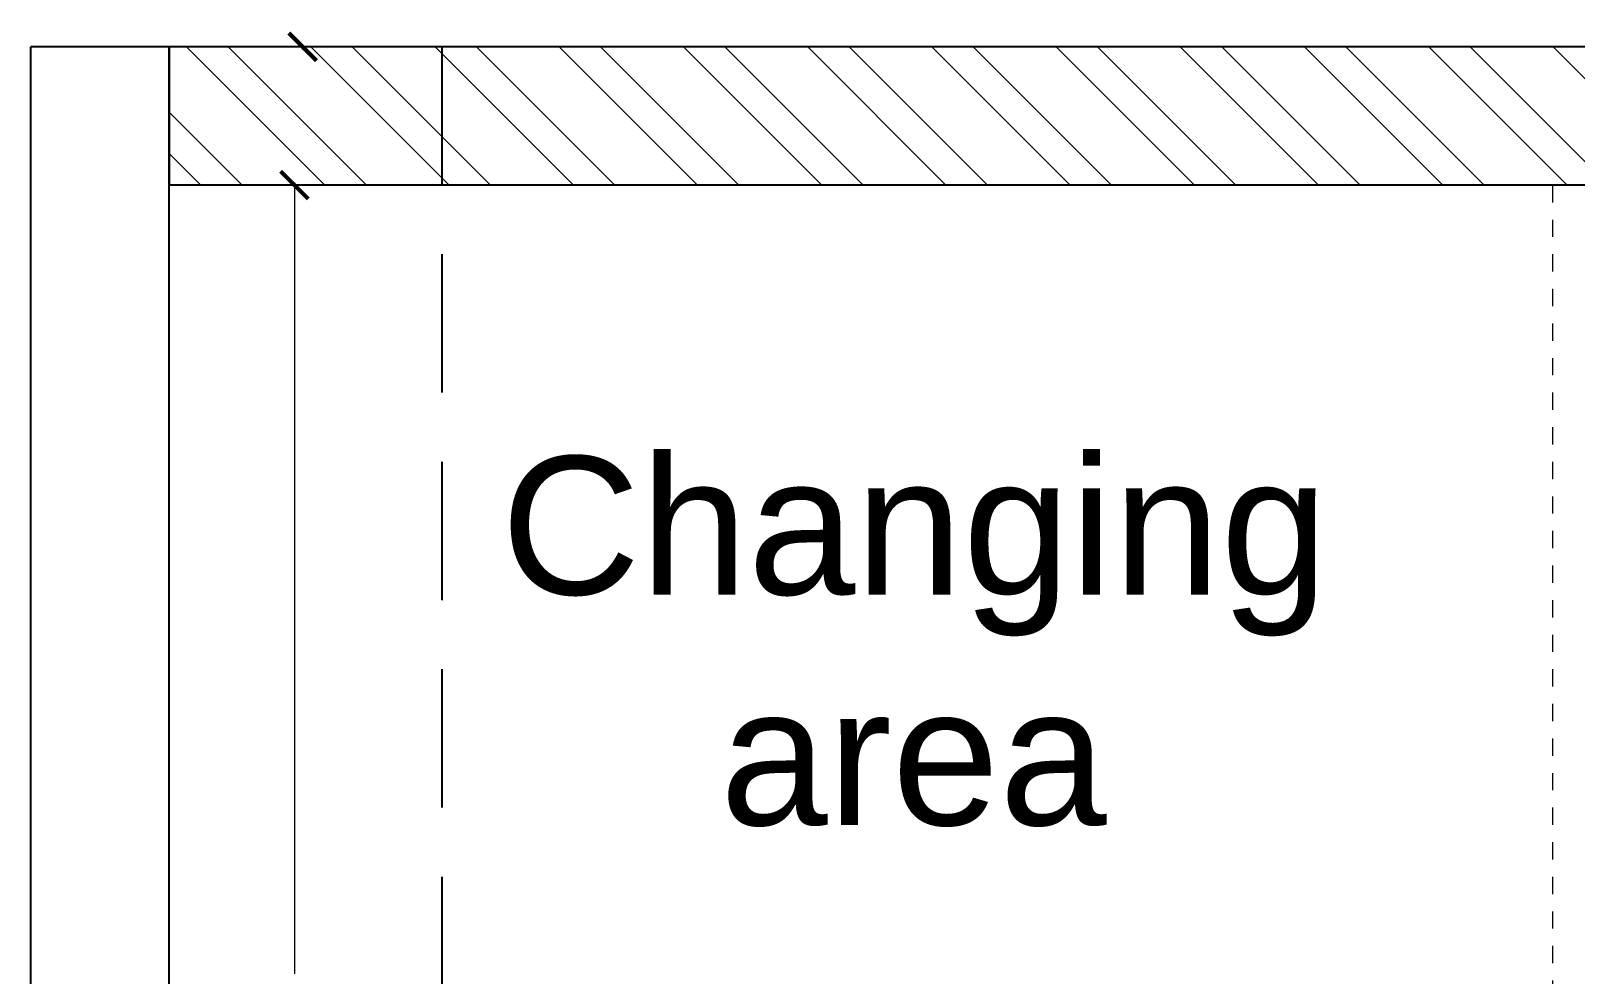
# Model space of a CAD drawing. Header units: millimetres. Extents: x 1464389 to 1998638, y -29162 to 256806.
# Drawn here: x 1539843 to 1541518, y 125796 to 126819 of the extents above; entities that cross this region are included whole.
import ezdxf

# ---------------------------------------------------------------- set-up
doc = ezdxf.new("R2010")
doc.units = ezdxf.units.MM
doc.header["$LTSCALE"] = 15
doc.linetypes.add('DASHED2', pattern=[0.375, 0.25, -0.125])
doc.linetypes.add('JIS_02_1.2', pattern=[2.5, 1.25, -1.25])
doc.layers.get('0').update_dxf_attribs({"lineweight": 5})
for name, color, linetype, lineweight in [('floor raising', 210, 'Continuous', 9), ('hidden line', 251, 'JIS_02_1.2', 20), ('ledge wall line', 252, 'Continuous', 13)]:
    doc.layers.add(name, color=color, linetype=linetype, lineweight=lineweight)
for name, color, linetype in [('GFC Walls', 14, 'Continuous'), ('Layer 1', 7, 'Continuous'), ('NEW WALL', 5, 'Continuous'), ('Text', 250, 'Continuous')]:
    doc.layers.add(name, color=color, linetype=linetype)
doc.styles.add('ARIAL', font='arial.ttf')

msp = doc.modelspace()

# ---------------------------------------------------------------- linework, layer by layer
at = {"color": 0, "linetype": 'ByBlock', "const_width": 4.5}
for points in [[(1540122.6, 126816.3), (1540152.6, 126786.3)], [(1540143.7, 126636.3), (1540113.7, 126666.3)]]:
    msp.add_lwpolyline(points, dxfattribs=at)
at = {"layer": 'floor raising', "color": 251}
for p, q in [((1539992.9, 126801.3), (1540137.6, 126801.3)), ((1540137.6, 126798.3), (1540137.6, 126801.3)), ((1539992.9, 126651.3), (1540128.7, 126651.3)), ((1540128.7, 126654.3), (1540128.7, 125795.9))]:
    msp.add_line(p, q, dxfattribs=at)
at = {"layer": 'GFC Walls'}
for p, q in [((1539842.9, 124567.3), (1539842.9, 126801.3)), ((1539992.9, 124567.3), (1539992.9, 126801.3))]:
    msp.add_line(p, q, dxfattribs=at)
at = {"layer": 'hidden line'}
for p, q in [((1541542.9, 126651.3), (1541492.9, 126651.3)), ((1541492.9, 126651.3), (1541492.9, 124717.3))]:
    msp.add_line(p, q, dxfattribs=at)
at = {"layer": 'Layer 1', "color": 30, "linetype": 'DASHED2', "ltscale": 40, "true_color": 0xf26722}
msp.add_lwpolyline([(1540288.6, 126801.3), (1540288.6, 124567.6)], dxfattribs=at)
at = {"layer": 'ledge wall line', "linetype": 'Continuous'}
for p, q in [((1540161.8, 126651.3), (1540011.8, 126801.3)), ((1540206.7, 126651.3), (1540056.7, 126801.3)), ((1540296.5, 126651.3), (1540146.5, 126801.3)), ((1540341.4, 126651.3), (1540191.4, 126801.3)), ((1540431.2, 126651.3), (1540281.2, 126801.3)), ((1540476.1, 126651.3), (1540326.1, 126801.3)), ((1540565.9, 126651.3), (1540415.9, 126801.3)), ((1540610.8, 126651.3), (1540460.8, 126801.3)), ((1540700.6, 126651.3), (1540550.6, 126801.3)), ((1540745.5, 126651.3), (1540595.5, 126801.3)), ((1540835.3, 126651.3), (1540685.3, 126801.3)), ((1540880.2, 126651.3), (1540730.2, 126801.3)), ((1540970, 126651.3), (1540820, 126801.3)), ((1541014.9, 126651.3), (1540864.9, 126801.3)), ((1541104.7, 126651.3), (1540954.7, 126801.3)), ((1541149.6, 126651.3), (1540999.6, 126801.3)), ((1541239.4, 126651.3), (1541089.4, 126801.3)), ((1541284.3, 126651.3), (1541134.3, 126801.3)), ((1541374.1, 126651.3), (1541224.1, 126801.3)), ((1541419, 126651.3), (1541269, 126801.3)), ((1541508.8, 126651.3), (1541358.8, 126801.3)), ((1541553.8, 126651.3), (1541403.8, 126801.3)), ((1541643.6, 126651.3), (1541493.6, 126801.3)), ((1540072, 126651.3), (1539992.9, 126730.4)), ((1540027.1, 126651.3), (1539992.9, 126685.5))]:
    msp.add_line(p, q, dxfattribs=at)
at = {"layer": 'NEW WALL'}
for p, q in [((1542088.6, 126801.3), (1539842.9, 126801.3)), ((1539992.9, 126801.3), (1539992.9, 126651.3)), ((1545408.9, 126651.3), (1539992.9, 126651.3))]:
    msp.add_line(p, q, dxfattribs=at)

# ---------------------------------------------------------------- texts
at = {"layer": 'Text', "style": 'ARIAL'}
for s, p in [('Changing', (1540352.6, 126207.3)), ('area', (1540590.3, 125957.3))]:
    msp.add_text(s, height=150, dxfattribs=at).set_placement(p)

doc.saveas('drawing.dxf')
